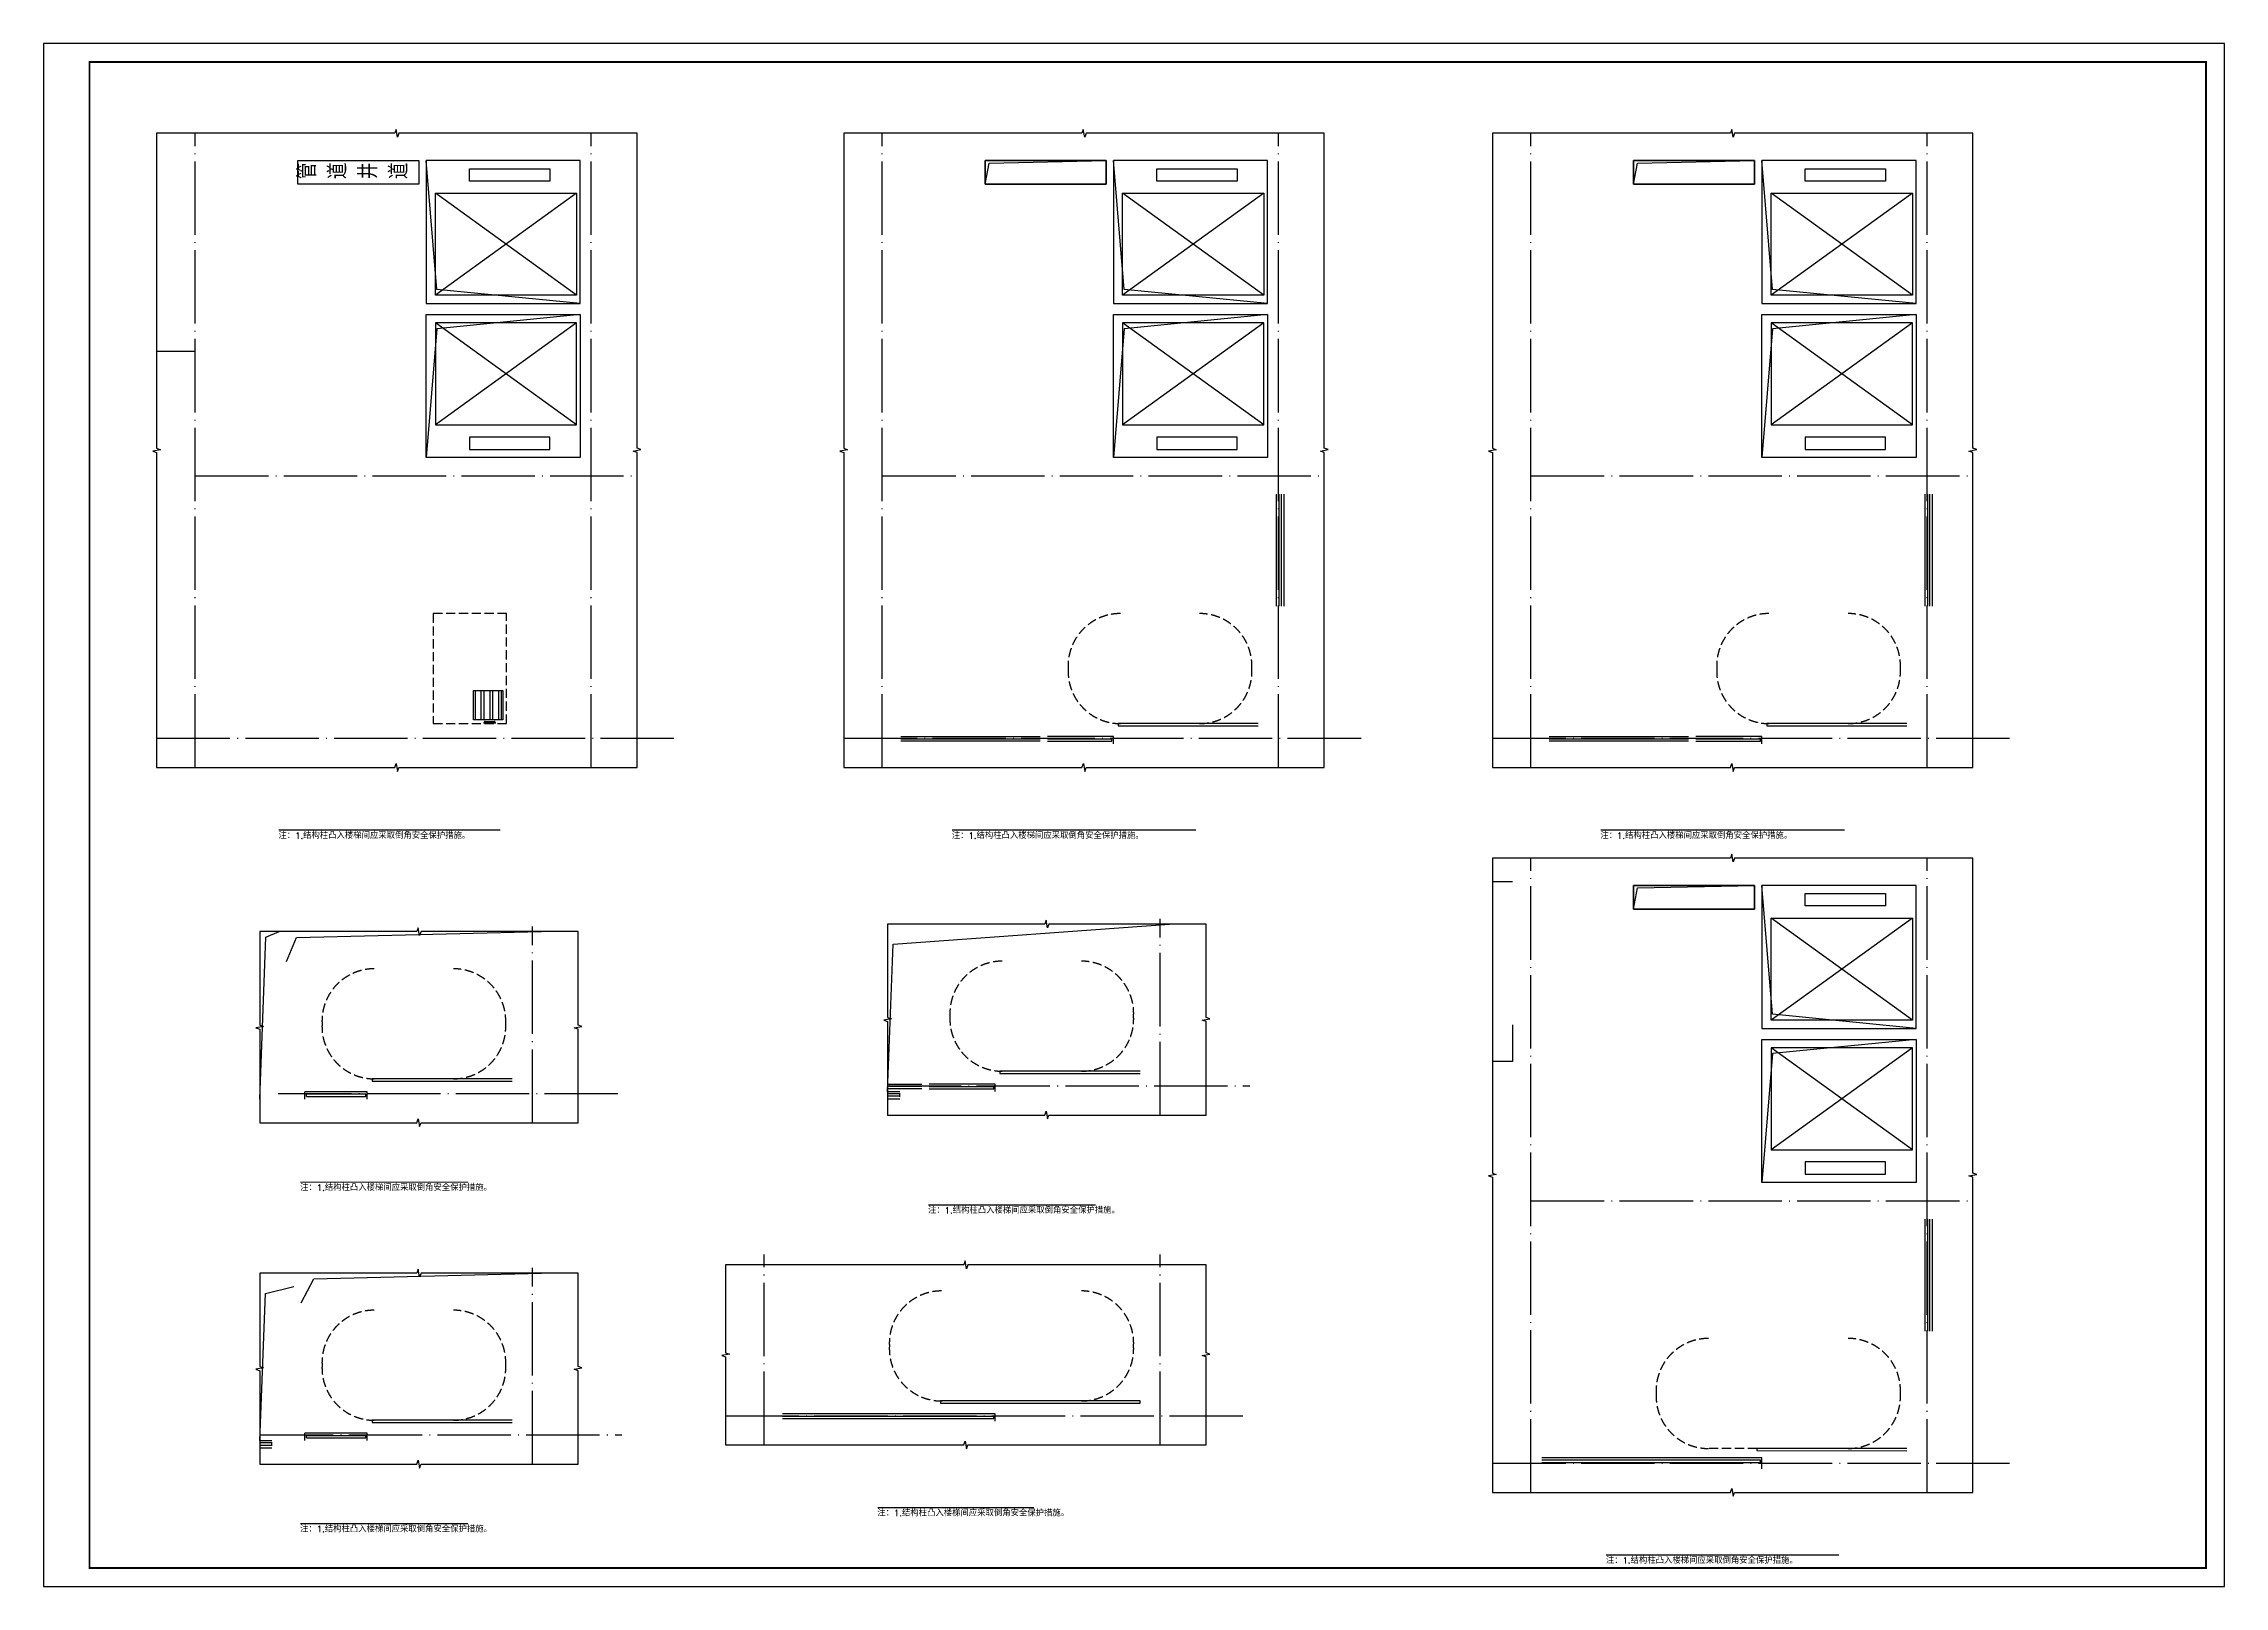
# Model space of a CAD drawing. Extents: x 6843040 to 15500510, y -6507076 to -4940511.
# Drawn here: x 7788922 to 7848372, y -6019900 to -5977850 of the extents above; entities that cross this region are included whole.
import ezdxf

# ---------------------------------------------------------------- set-up
doc = ezdxf.new("R2010")
doc.units = 0
doc.header["$LTSCALE"] = 1000
doc.header["$MEASUREMENT"] = 0
doc.linetypes.add('DASH', pattern=[0.35, 0.25, -0.1])
doc.linetypes.add('DOTE', pattern=[2.42, 2, -0.2, 0.02, -0.2])
for name, color, linetype in [('AXIS', 3, 'Continuous'), ('DIM_SYMB', 3, 'Continuous'), ('DOTE', 8, 'DOTE'), ('E_LINE_6', 11, 'Continuous'), ('EVTR', 2, 'Continuous'), ('FLOOR', 9, 'Continuous'), ('plan-1', 40, 'Continuous'), ('plan-4', 6, 'Continuous'), ('PUB_HACTH', 8, 'Continuous'), ('PUB_HATCH', 8, 'Continuous'), ('PUB_TEXT', 7, 'Continuous'), ('PUB_TITLE', 4, 'Continuous'), ('RAIL', 163, 'Continuous'), ('STAIR', 2, 'Continuous'), ('WINDOW', 4, 'Continuous')]:
    doc.layers.add(name, color=color, linetype=linetype)
doc.styles.add('_HZTXT', font='SIMPLEX', dxfattribs={"width": 0.9, "bigfont": 'HZTXT'})

# ---------------------------------------------------------------- blocks, each defined once
blk = doc.blocks.new('Z$W@#425C139F')
at = {"layer": 'plan-4'}
for p, q in [((0, 0), (0, 3300)), ((0, 3300), (650, 3300)), ((650, 3300), (650, 0)), ((650, 0), (0, 0))]:
    blk.add_line(p, q, dxfattribs=at)
at = {"layer": 'plan-4', "insert": (142, 3300), "char_height": 500, "width": 48.63, "attachment_point": 1, "style": '_HZTXT'}
blk.add_mtext('管\\P道\\P井\\P道', dxfattribs=at)

msp = doc.modelspace()

# ---------------------------------------------------------------- hatches: boundary and pattern name
at = {"layer": 'PUB_HACTH'}
h = msp.add_hatch(dxfattribs=at)
h.set_pattern_fill('ANSI32', color=256, scale=50, angle=45, style=0)
h.set_pattern_definition([(90, (148944.6, 271581.56), (-238.125, 1e-14), []), (90, (149023.97, 271660.94), (-238.125, 1e-14), [])])
h.paths.add_polyline_path([(7801442.5, -5995483.9), (7801442.5, -5996283.9), (7800642.5, -5996283.9), (7800642.5, -5995483.9)])

# ---------------------------------------------------------------- linework, layer by layer
at = {"layer": 'AXIS', "linetype": 'DASH'}
msp.add_lwpolyline([(7799542.5, -5993383.5), (7799542.5, -5996383.9), (7801542.5, -5996383.9), (7801542.5, -5993383.5)], close=True, dxfattribs=at)
at = {"layer": 'AXIS'}
msp.add_lwpolyline([(7801442.5, -5995483.9), (7801442.5, -5996283.9), (7800642.5, -5996283.9), (7800642.5, -5995483.9)], close=True, dxfattribs=at)
at = {"layer": 'DIM_SYMB'}
for points in [[(7792001.6, -5980291.4), (7792001.6, -5988879.6), (7792106.6, -5988917.8), (7791896.6, -5988954.8), (7792001.6, -5988992.1), (7792001.6, -5997580.2)], [(7805100.3, -5980291.4), (7798607.2, -5980291.4), (7798569, -5980396.4), (7798532, -5980186.4), (7798494.7, -5980291.4), (7792001.6, -5980291.4)], [(7805100.3, -5997580.2), (7805100.3, -5988992.1), (7804995.3, -5988953.9), (7805205.3, -5988916.8), (7805100.3, -5988879.6), (7805100.3, -5980291.4)], [(7810735.5, -5980291.4), (7810735.5, -5988879.6), (7810840.5, -5988917.8), (7810630.5, -5988954.8), (7810735.5, -5988992.1), (7810735.5, -5997580.2)], [(7823834.2, -5980291.4), (7817341.1, -5980291.4), (7817302.9, -5980396.4), (7817265.8, -5980186.4), (7817228.6, -5980291.4), (7810735.5, -5980291.4)], [(7823834.2, -5997580.2), (7823834.2, -5988992.1), (7823729.2, -5988953.9), (7823939.2, -5988916.8), (7823834.2, -5988879.6), (7823834.2, -5980291.4)], [(7828415.8, -5980291.4), (7828415.8, -5988879.6), (7828520.8, -5988917.8), (7828310.8, -5988954.8), (7828415.8, -5988992.1), (7828415.8, -5997580.2)], [(7841514.5, -5980291.4), (7835021.4, -5980291.4), (7834983.2, -5980396.4), (7834946.1, -5980186.4), (7834908.9, -5980291.4), (7828415.8, -5980291.4)], [(7841514.5, -5997580.2), (7841514.5, -5988992.1), (7841409.5, -5988953.9), (7841619.5, -5988916.8), (7841514.5, -5988879.6), (7841514.5, -5980291.4)], [(7792001.6, -5997580.2), (7798494.7, -5997580.2), (7798532.9, -5997475.2), (7798570, -5997685.2), (7798607.2, -5997580.2), (7805100.3, -5997580.2)], [(7810735.5, -5997580.2), (7817228.6, -5997580.2), (7817266.8, -5997475.2), (7817303.8, -5997685.2), (7817341.1, -5997580.2), (7823834.2, -5997580.2)], [(7828415.8, -5997580.2), (7834908.9, -5997580.2), (7834947.1, -5997475.2), (7834984.1, -5997685.2), (7835021.4, -5997580.2), (7841514.5, -5997580.2)], [(7828415.8, -6000049), (7828415.8, -6008637.2), (7828520.8, -6008675.4), (7828310.8, -6008712.4), (7828415.8, -6008749.7), (7828415.8, -6017337.9)], [(7841514.5, -6000049), (7835021.4, -6000049), (7834983.2, -6000154), (7834946.1, -5999944), (7834908.9, -6000049), (7828415.8, -6000049)], [(7841514.5, -6017337.9), (7841514.5, -6008749.7), (7841409.5, -6008711.5), (7841619.5, -6008674.5), (7841514.5, -6008637.2), (7841514.5, -6000049)], [(7794814.2, -6002053.4), (7794814.2, -6004601.9), (7794919.2, -6004640.1), (7794709.2, -6004677.1), (7794814.2, -6004714.4), (7794814.2, -6007262.8)], [(7803494, -6002053.4), (7799210.3, -6002053.4), (7799172.1, -6002158.4), (7799135.1, -6001948.4), (7799097.8, -6002053.4), (7794814.2, -6002053.4)], [(7803494, -6007262.8), (7803494, -6004714.4), (7803389, -6004676.1), (7803599, -6004639.1), (7803494, -6004601.9), (7803494, -6002053.4)], [(7811931.2, -6001845.6), (7811931.2, -6004394.1), (7812036.2, -6004432.3), (7811826.2, -6004469.4), (7811931.2, -6004506.6), (7811931.2, -6007055.1)], [(7820611.1, -6001845.6), (7816327.4, -6001845.6), (7816289.2, -6001950.6), (7816252.1, -6001740.6), (7816214.9, -6001845.6), (7811931.2, -6001845.6)], [(7820611.1, -6007055.1), (7820611.1, -6004506.6), (7820506.1, -6004468.4), (7820716.1, -6004431.4), (7820611.1, -6004394.1), (7820611.1, -6001845.6)], [(7794814.2, -6007262.8), (7799097.8, -6007262.8), (7799136, -6007157.8), (7799173.1, -6007367.8), (7799210.3, -6007262.8), (7803494, -6007262.8)], [(7811931.2, -6007055.1), (7816214.9, -6007055.1), (7816253.1, -6006950.1), (7816290.1, -6007160.1), (7816327.4, -6007055.1), (7820611.1, -6007055.1)], [(7794814.2, -6011359.4), (7794814.2, -6013907.9), (7794919.2, -6013946.1), (7794709.2, -6013983.1), (7794814.2, -6014020.4), (7794814.2, -6016568.8)], [(7803494, -6011359.4), (7799210.3, -6011359.4), (7799172.1, -6011464.4), (7799135.1, -6011254.4), (7799097.8, -6011359.4), (7794814.2, -6011359.4)], [(7803494, -6016568.8), (7803494, -6014020.4), (7803389, -6013982.1), (7803599, -6013945.1), (7803494, -6013907.9), (7803494, -6011359.4)], [(7807512.4, -6011135.1), (7807512.4, -6013533), (7807617.4, -6013571.2), (7807407.4, -6013608.2), (7807512.4, -6013645.5), (7807512.4, -6016043.3)], [(7820611.1, -6011135.1), (7814118, -6011135.1), (7814079.8, -6011240.1), (7814042.7, -6011030.1), (7814005.5, -6011135.1), (7807512.4, -6011135.1)], [(7820611.1, -6016043.3), (7820611.1, -6013645.5), (7820506.1, -6013607.2), (7820716.1, -6013570.2), (7820611.1, -6013533), (7820611.1, -6011135.1)], [(7807512.4, -6016043.3), (7814005.5, -6016043.3), (7814043.7, -6015938.3), (7814080.7, -6016148.3), (7814118, -6016043.3), (7820611.1, -6016043.3)], [(7794814.2, -6016568.8), (7799097.8, -6016568.8), (7799136, -6016463.8), (7799173.1, -6016673.8), (7799210.3, -6016568.8), (7803494, -6016568.8)], [(7828415.8, -6017337.9), (7834908.9, -6017337.9), (7834947.1, -6017232.9), (7834984.1, -6017442.9), (7835021.4, -6017337.9), (7841514.5, -6017337.9)]]:
    msp.add_lwpolyline(points, dxfattribs=at)
at = {"layer": 'DIM_SYMB', "const_width": 35}
for points in [[(7795328.8, -5999287.2), (7801374.5, -5999287.2)], [(7813686.7, -5999287.2), (7820337.3, -5999287.2)], [(7831367, -5999287.2), (7838017.6, -5999287.2)], [(7795920.8, -6008882.2), (7800488.5, -6008882.2)], [(7813037.8, -6009501.1), (7817605.5, -6009501.1)], [(7811655.1, -6017751.7), (7815922.7, -6017751.7)], [(7795920.8, -6018188.2), (7800488.5, -6018188.2)], [(7831518.3, -6019044.8), (7837866.4, -6019044.8)]]:
    msp.add_lwpolyline(points, dxfattribs=at)
at = {"layer": 'DOTE'}
for p, q in [((7793052.5, -5997580.2), (7793052.5, -5980291.4)), ((7803852.5, -5997580.2), (7803852.5, -5980291.4)), ((7811786.4, -5997580.2), (7811786.4, -5980291.4)), ((7822586.4, -5997580.2), (7822586.4, -5980291.4)), ((7829466.7, -5997580.2), (7829466.7, -5980291.4)), ((7840266.7, -5997580.2), (7840266.7, -5980291.4)), ((7792001.6, -5986234.3), (7793052.5, -5986234.3)), ((7793052.5, -5989634.3), (7805100.3, -5989634.3)), ((7811786.4, -5989634.3), (7823834.2, -5989634.3)), ((7829466.7, -5989634.3), (7841514.5, -5989634.3)), ((7792001.6, -5996783.9), (7806293.3, -5996783.9)), ((7810735.5, -5996783.9), (7825027.2, -5996783.9)), ((7828415.8, -5996783.9), (7842707.5, -5996783.9)), ((7829466.7, -6017337.9), (7829466.7, -6000049)), ((7840266.7, -6017337.9), (7840266.7, -6000049)), ((7802246.2, -6007262.8), (7802246.2, -6001912.4)), ((7819363.3, -6007055.1), (7819363.3, -6001704.7)), ((7795319.5, -6006466.5), (7804687, -6006466.5)), ((7811937, -6006258.8), (7821804.1, -6006258.8)), ((7829466.7, -6009392), (7841514.5, -6009392)), ((7808563.3, -6016043.3), (7808563.3, -6010855.9)), ((7819363.3, -6016043.3), (7819363.3, -6010855.9)), ((7802246.2, -6016568.8), (7802246.2, -6011218.4)), ((7807512.4, -6015247), (7821804.1, -6015247)), ((7794819.9, -6015772.5), (7804687, -6015772.5)), ((7828415.8, -6016541.6), (7842707.5, -6016541.6))]:
    msp.add_line(p, q, dxfattribs=at)
at = {"layer": 'E_LINE_6'}
for points in [[(7803552.5, -5984934.3), (7803552.5, -5981034.3), (7799352.5, -5981034.3), (7799352.5, -5984934.3), (7803552.5, -5984934.3), (7799640.9, -5984548.1), (7799352.5, -5981034.3)], [(7814586.4, -5981684.4), (7817886.4, -5981684.4), (7817886.4, -5981034.3), (7814586.4, -5981034.3), (7814586.4, -5981684.4), (7814696, -5981104.4), (7817886.4, -5981034.3)], [(7822286.4, -5984934.3), (7822286.4, -5981034.3), (7818086.4, -5981034.3), (7818086.4, -5984934.3), (7822286.4, -5984934.3), (7818374.8, -5984548.1), (7818086.4, -5981034.3)], [(7832266.6, -5981684.4), (7835566.6, -5981684.4), (7835566.6, -5981034.3), (7832266.6, -5981034.3), (7832266.6, -5981684.4), (7832376.2, -5981104.4), (7835566.6, -5981034.3)], [(7839966.6, -5984934.3), (7839966.6, -5981034.3), (7835766.6, -5981034.3), (7835766.6, -5984934.3), (7839966.6, -5984934.3), (7836055.1, -5984548.1), (7835766.6, -5981034.3)], [(7803552.5, -5985234.3), (7803552.5, -5989134.3), (7799352.5, -5989134.3), (7799352.5, -5985234.3), (7803552.5, -5985234.3), (7799640.9, -5985620.6), (7799352.5, -5989134.3)], [(7822286.4, -5985234.3), (7822286.4, -5989134.3), (7818086.4, -5989134.3), (7818086.4, -5985234.3), (7822286.4, -5985234.3), (7818374.8, -5985620.6), (7818086.4, -5989134.3)], [(7839966.6, -5985234.3), (7839966.6, -5989134.3), (7835766.6, -5989134.3), (7835766.6, -5985234.3), (7839966.6, -5985234.3), (7836055.1, -5985620.6), (7835766.6, -5989134.3)], [(7832266.6, -6001442.1), (7835566.6, -6001442.1), (7835566.6, -6000792), (7832266.6, -6000792), (7832266.6, -6001442.1), (7832376.2, -6000862.1), (7835566.6, -6000792)], [(7839966.6, -6004692), (7839966.6, -6000792), (7835766.6, -6000792), (7835766.6, -6004692), (7839966.6, -6004692), (7836055.1, -6004305.7), (7835766.6, -6000792)], [(7839966.6, -6004992), (7839966.6, -6008892), (7835766.6, -6008892), (7835766.6, -6004992), (7839966.6, -6004992), (7836055.1, -6005378.2), (7835766.6, -6008892)]]:
    msp.add_lwpolyline(points, dxfattribs=at)
at = {"layer": 'EVTR'}
for p, q in [((7803452.5, -5981929.3), (7799602.5, -5984709.3)), ((7803452.5, -5984709.3), (7799602.5, -5981929.3)), ((7822186.4, -5981929.3), (7818336.4, -5984709.3)), ((7822186.4, -5984709.3), (7818336.4, -5981929.3)), ((7839866.6, -5981929.3), (7836016.6, -5984709.3)), ((7839866.6, -5984709.3), (7836016.6, -5981929.3)), ((7803452.5, -5988239.3), (7799602.5, -5985459.3)), ((7803452.5, -5985459.3), (7799602.5, -5988239.3)), ((7822186.4, -5988239.3), (7818336.4, -5985459.3)), ((7822186.4, -5985459.3), (7818336.4, -5988239.3)), ((7839866.6, -5988239.3), (7836016.6, -5985459.3)), ((7839866.6, -5985459.3), (7836016.6, -5988239.3)), ((7839866.6, -6001687), (7836016.6, -6004467)), ((7839866.6, -6004467), (7836016.6, -6001687)), ((7839866.6, -6007997), (7836016.6, -6005217)), ((7839866.6, -6005217), (7836016.6, -6007997))]:
    msp.add_line(p, q, dxfattribs=at)
for points in [[(7802722.5, -5981594.3), (7800532.5, -5981594.3), (7800532.5, -5981259.3), (7802722.5, -5981259.3)], [(7821456.4, -5981594.3), (7819266.4, -5981594.3), (7819266.4, -5981259.3), (7821456.4, -5981259.3)], [(7839136.6, -5981594.3), (7836946.6, -5981594.3), (7836946.6, -5981259.3), (7839136.6, -5981259.3)], [(7803452.5, -5984709.3), (7799602.5, -5984709.3), (7799602.5, -5981929.3), (7803452.5, -5981929.3)], [(7822186.4, -5984709.3), (7818336.4, -5984709.3), (7818336.4, -5981929.3), (7822186.4, -5981929.3)], [(7839866.6, -5984709.3), (7836016.6, -5984709.3), (7836016.6, -5981929.3), (7839866.6, -5981929.3)], [(7803452.5, -5985459.3), (7799602.5, -5985459.3), (7799602.5, -5988239.3), (7803452.5, -5988239.3)], [(7822186.4, -5985459.3), (7818336.4, -5985459.3), (7818336.4, -5988239.3), (7822186.4, -5988239.3)], [(7839866.6, -5985459.3), (7836016.6, -5985459.3), (7836016.6, -5988239.3), (7839866.6, -5988239.3)], [(7802722.5, -5988574.3), (7800532.5, -5988574.3), (7800532.5, -5988909.3), (7802722.5, -5988909.3)], [(7821456.4, -5988574.3), (7819266.4, -5988574.3), (7819266.4, -5988909.3), (7821456.4, -5988909.3)], [(7839136.6, -5988574.3), (7836946.6, -5988574.3), (7836946.6, -5988909.3), (7839136.6, -5988909.3)], [(7839136.6, -6001352), (7836946.6, -6001352), (7836946.6, -6001017), (7839136.6, -6001017)], [(7839866.6, -6004467), (7836016.6, -6004467), (7836016.6, -6001687), (7839866.6, -6001687)], [(7839866.6, -6005217), (7836016.6, -6005217), (7836016.6, -6007997), (7839866.6, -6007997)], [(7839136.6, -6008332), (7836946.6, -6008332), (7836946.6, -6008667), (7839136.6, -6008667)]]:
    msp.add_lwpolyline(points, close=True, dxfattribs=at)
at = {"layer": 'FLOOR'}
for p, q in [((7797746.2, -6006417), (7796046.2, -6006417)), ((7796046.2, -6006617), (7796046.2, -6006417)), ((7797746.2, -6006617), (7797746.2, -6006417)), ((7797746.2, -6015723), (7796046.2, -6015723)), ((7796046.2, -6015923), (7796046.2, -6015723)), ((7797746.2, -6015923), (7797746.2, -6015723))]:
    msp.add_line(p, q, dxfattribs=at)
for points in [[(7822536.4, -5993183.1), (7822536.4, -5990134)], [(7822736.4, -5993183.1), (7822736.4, -5990134)], [(7840216.7, -5993183.1), (7840216.7, -5990133.9)], [(7840416.7, -5993183.1), (7840416.7, -5990133.9)], [(7812286.4, -5996733.5), (7816086.4, -5996733.5)], [(7818086.4, -5996934.4), (7818086.4, -5996734.4), (7816286.4, -5996734.4)], [(7829966.7, -5996733.5), (7833766.7, -5996733.5)], [(7835766.7, -5996934.4), (7835766.7, -5996734.4), (7833966.7, -5996734.4)], [(7811931.2, -6006208.8), (7812863.3, -6006208.8)], [(7814863.3, -6006409.6), (7814863.3, -6006209.6), (7813063.3, -6006209.6)], [(7840216.7, -6012940.7), (7840216.7, -6009891.6)], [(7840416.7, -6012940.7), (7840416.7, -6009891.6)], [(7814863.3, -6015397.5), (7814863.3, -6015197.5), (7809063.3, -6015197.5)], [(7835766.7, -6016691.6), (7835766.7, -6016392), (7829766.7, -6016392)]]:
    msp.add_lwpolyline(points, dxfattribs=at)
at = {"layer": 'FLOOR', "linetype": 'DASH'}
for points in [[(7818276.4, -5996383.5, -0.4297216), (7816853.4, -5994883.5, -0.4297216), (7818276.4, -5993383.5)], [(7820436.4, -5996383.5, 0.4297216), (7821859.4, -5994883.5, 0.4297216), (7820436.4, -5993383.5)], [(7835956.7, -5996383.5, -0.4297216), (7834533.7, -5994883.5, -0.4297216), (7835956.7, -5993383.5)], [(7838116.7, -5996383.5, 0.4297216), (7839539.7, -5994883.5, 0.4297216), (7838116.7, -5993383.5)], [(7797936.2, -6006066.1, -0.4297216), (7796513.2, -6004566.1, -0.4297216), (7797936.2, -6003066.1)], [(7800096.2, -6006066.1, 0.4297216), (7801519.2, -6004566.1, 0.4297216), (7800096.2, -6003066.1)], [(7815053.3, -6005858.3, -0.4297216), (7813630.2, -6004358.3, -0.4297216), (7815053.3, -6002858.3)], [(7817213.3, -6005858.3, 0.4297216), (7818636.3, -6004358.3, 0.4297216), (7817213.3, -6002858.3)], [(7813402.1, -6014847.1, -0.4297216), (7811979, -6013347.1, -0.4297216), (7813402.1, -6011847.1)], [(7817213.3, -6014846.6, 0.4297216), (7818636.3, -6013346.6, 0.4297216), (7817213.3, -6011846.6)], [(7797936.2, -6015372.1, -0.4297216), (7796513.2, -6013872.1, -0.4297216), (7797936.2, -6012372.1)], [(7800096.2, -6015372.1, 0.4297216), (7801519.2, -6013872.1, 0.4297216), (7800096.2, -6012372.1)], [(7834305.5, -6016141.6, -0.4297216), (7832882.5, -6014641.6, -0.4297216), (7834305.5, -6013141.6)], [(7838116.7, -6016141.1, 0.4297216), (7839539.7, -6014641.1, 0.4297216), (7838116.7, -6013141.1)]]:
    msp.add_lwpolyline(points, format="xyb", dxfattribs=at)
for points in [[(7814723.3, -6014845.8), (7813402.1, -6014847.1)], [(7835626.7, -6016140.3), (7834305.5, -6016141.6)]]:
    msp.add_lwpolyline(points, dxfattribs=at)
at = {"layer": 'plan-1'}
for points in [[(7828415.8, -6000691.5), (7828966.7, -6000691.5)], [(7794814.2, -6006616.5), (7794983.1, -6002205.3), (7795346.2, -6002053.4)], [(7795546.2, -6002866.1), (7795814.5, -6002212.7), (7802496.2, -6002053.4)], [(7811931.2, -6006408.8), (7812084.8, -6002398.7), (7819613.3, -6001846.6)], [(7828966.7, -6004591.9), (7828966.7, -6005591.9), (7828415.8, -6005591.9)], [(7795946.2, -6012172.1), (7796289.3, -6011518.7), (7802496.2, -6011359.4)], [(7794814.2, -6015922.5), (7794967.7, -6011912.5), (7795746.2, -6011722.5)]]:
    msp.add_lwpolyline(points, dxfattribs=at)
at = {"layer": 'plan-4'}
for p, q in [((7814586.4, -5981034.3), (7817886.4, -5981034.3)), ((7814586.4, -5981684.4), (7814586.4, -5981034.3)), ((7817886.4, -5981034.3), (7817886.4, -5981684.4)), ((7832266.6, -5981034.3), (7835566.6, -5981034.3)), ((7832266.6, -5981684.4), (7832266.6, -5981034.3)), ((7835566.6, -5981034.3), (7835566.6, -5981684.4)), ((7817886.4, -5981684.4), (7814586.4, -5981684.4)), ((7835566.6, -5981684.4), (7832266.6, -5981684.4)), ((7832266.6, -6000792), (7835566.6, -6000792)), ((7832266.6, -6001442.1), (7832266.6, -6000792)), ((7835566.6, -6000792), (7835566.6, -6001442.1)), ((7835566.6, -6001442.1), (7832266.6, -6001442.1))]:
    msp.add_line(p, q, dxfattribs=at)
at = {"layer": 'PUB_HATCH', "linetype": 'DASH'}
msp.add_lwpolyline([(7800932.2, -5996383.9), (7800932.2, -5996348.9, -0.4142136), (7800957.2, -5996323.9), (7801207.2, -5996323.9, -0.4142136), (7801232.2, -5996348.9), (7801232.2, -5996383.9)], format="xyb", dxfattribs=at)
msp.add_lwpolyline([(7800957.2, -5996383.9), (7800957.2, -5996348.9), (7801207.2, -5996348.9), (7801207.2, -5996383.9)], dxfattribs=at)
at = {"layer": 'PUB_TITLE'}
msp.add_lwpolyline([(7788922.2, -6019899.6), (7848372.2, -6019899.6), (7848372.2, -5977849.6), (7788922.2, -5977849.6)], close=True, dxfattribs=at)
at = {"layer": 'PUB_TITLE', "const_width": 50}
msp.add_lwpolyline([(7790172.2, -6019399.6), (7847872.2, -6019399.6), (7847872.2, -5978349.6), (7790172.2, -5978349.6)], close=True, dxfattribs=at)
at = {"layer": 'RAIL'}
for p, q in [((7797706.2, -6006487), (7796086.2, -6006487)), ((7796086.2, -6006547), (7796086.2, -6006487)), ((7796086.2, -6006547), (7797706.2, -6006547)), ((7797706.2, -6006547), (7797706.2, -6006487)), ((7797706.2, -6015793), (7796086.2, -6015793)), ((7796086.2, -6015853), (7796086.2, -6015793)), ((7796086.2, -6015853), (7797706.2, -6015853)), ((7797706.2, -6015853), (7797706.2, -6015793))]:
    msp.add_line(p, q, dxfattribs=at)
for points in [[(7822606.4, -5993183.1), (7822606.4, -5990134)], [(7822666.4, -5993183.1), (7822666.4, -5990134)], [(7840286.7, -5993183.1), (7840286.7, -5990133.9)], [(7840346.7, -5993183.1), (7840346.7, -5990133.9)], [(7816086.4, -5996803.5), (7812286.4, -5996803.5)], [(7816086.4, -5996863.5), (7812286.4, -5996863.5)], [(7816286.4, -5996864.4), (7818046.4, -5996864.4), (7818046.4, -5996804.4), (7816286.4, -5996804.4)], [(7833766.7, -5996803.5), (7829966.7, -5996803.5)], [(7833766.7, -5996863.5), (7829966.7, -5996863.5)], [(7833966.7, -5996864.4), (7835726.7, -5996864.4), (7835726.7, -5996804.4), (7833966.7, -5996804.4)], [(7812863.3, -6006278.8), (7811931.2, -6006278.8)], [(7812863.3, -6006338.8), (7811931.2, -6006338.8)], [(7813063.3, -6006339.6), (7814823.3, -6006339.6), (7814823.3, -6006279.6), (7813063.3, -6006279.6)], [(7840286.7, -6012940.7), (7840286.7, -6009891.6)], [(7840346.7, -6012940.7), (7840346.7, -6009891.6)], [(7809063.3, -6015327.5), (7814823.3, -6015327.5), (7814823.3, -6015267.5), (7809063.3, -6015267.5)], [(7829766.7, -6016522), (7835726.7, -6016522), (7835726.7, -6016462), (7829766.7, -6016462)]]:
    msp.add_lwpolyline(points, dxfattribs=at)
at = {"layer": 'STAIR'}
for points in [[(7822036.3, -5996384.7), (7818216.3, -5996383.5), (7818216.3, -5996443.5), (7822036.3, -5996444.7)], [(7839716.6, -5996384.7), (7835896.6, -5996383.5), (7835896.6, -5996443.5), (7839716.6, -5996444.7)], [(7801696.1, -6006067.3), (7797876.1, -6006066), (7797876.1, -6006126), (7801696.1, -6006127.3)], [(7818813.2, -6005859.6), (7814993.2, -6005858.3), (7814993.2, -6005918.3), (7818813.2, -6005919.6)], [(7801696.1, -6015373.3), (7797876.1, -6015372), (7797876.1, -6015432), (7801696.1, -6015433.3)], [(7839716.7, -6016141.7), (7835626.7, -6016140.3), (7835626.7, -6016200.3), (7839716.7, -6016201.7)]]:
    msp.add_lwpolyline(points, dxfattribs=at)
msp.add_lwpolyline([(7813433.1, -6014845.5), (7813373.1, -6014845.5), (7813373.1, -6014905.5), (7818813.3, -6014905.5), (7818813.3, -6014845.5)], close=True, dxfattribs=at)
at = {"layer": 'WINDOW'}
for p, q in [((7811931.2, -6006408.8), (7812263.3, -6006408.8)), ((7812263.3, -6006475.5), (7811931.2, -6006475.5)), ((7812263.3, -6006542.1), (7811931.2, -6006542.1)), ((7811931.2, -6006608.8), (7812263.3, -6006608.8)), ((7812263.3, -6006558.8), (7812263.3, -6006458.8)), ((7794814.2, -6015922.5), (7795146.2, -6015922.5)), ((7795146.2, -6015989.2), (7794814.2, -6015989.2)), ((7795146.2, -6016055.9), (7794814.2, -6016055.9)), ((7794814.2, -6016122.5), (7795146.2, -6016122.5)), ((7795146.2, -6016072.5), (7795146.2, -6015972.5))]:
    msp.add_line(p, q, dxfattribs=at)

# ---------------------------------------------------------------- block references
at = {"layer": 'plan-4', "rotation": 90}
msp.add_blockref('Z$W@#425C139F', (7799152.5, -5981684.4), dxfattribs=at)

# ---------------------------------------------------------------- texts
at = {"layer": 'PUB_TEXT', "style": '_HZTXT'}
for p in [(7795322.5, -5999520), (7813680.4, -5999520), (7831360.6, -5999520), (7795914.4, -6009115), (7813031.4, -6009733.9), (7811648.7, -6017984.6), (7795914.4, -6018421), (7831511.9, -6019277.6)]:
    msp.add_text('注：1.结构柱凸入楼梯间应采取倒角安全保护措施。', height=168.794, dxfattribs=at).set_placement(p)

doc.saveas('drawing.dxf')
